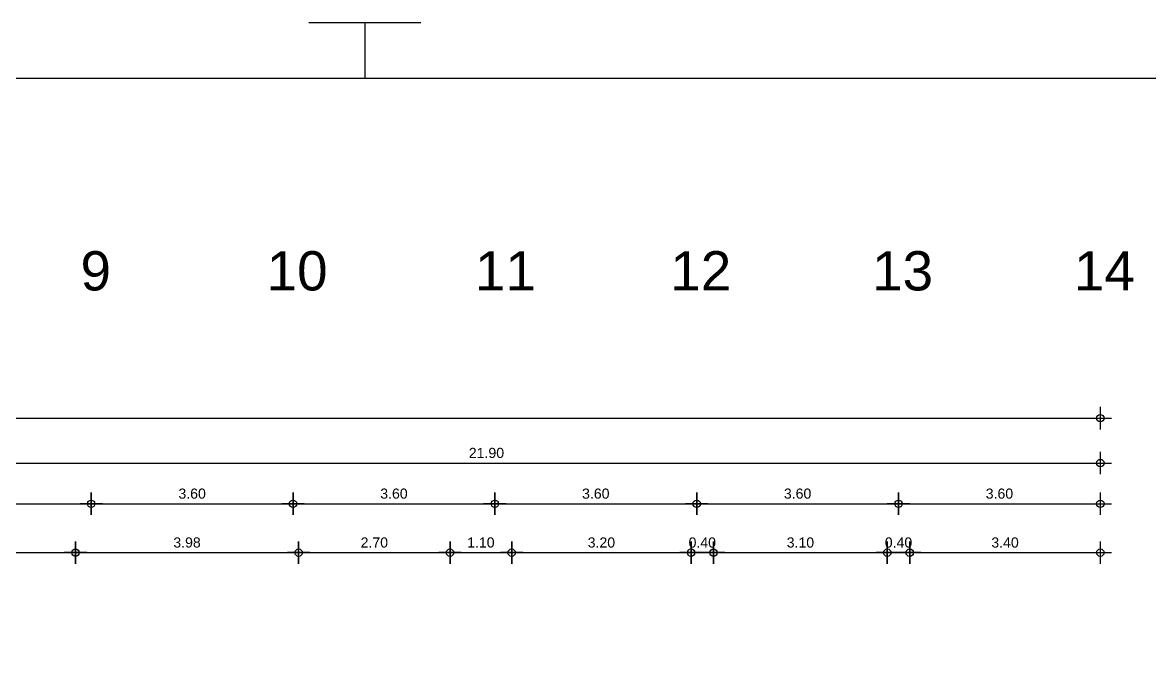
# Model space of a CAD drawing. Header units: metres. Extents: x 0 to 132, y -109 to 310.
# Drawn here: x 35.89 to 55.99, y 207.98 to 219.29 of the extents above; entities that cross this region are included whole.
import ezdxf

# ---------------------------------------------------------------- set-up
doc = ezdxf.new("R2010")
doc.units = ezdxf.units.M
doc.header["$LTSCALE"] = 0.036
doc.layers.get('Defpoints').update_dxf_attribs({"color": 252})
for name, color, linetype in [('arxitektonika', 254, 'Continuous'), ('BORDER', 252, 'Continuous'), ('DIMBLK', 252, 'Continuous'), ('LAYER-ON', 252, 'Continuous'), ('MARKS', 252, 'Continuous')]:
    doc.layers.add(name, color=color, linetype=linetype)
doc.styles.add('COMU-N', font='arial.ttf')
doc.styles.get("Standard").update_dxf_attribs({"font": 'arial.ttf'})
doc.dimstyles.new('CADWDOT', dxfattribs={"dimscale": 0.1, "dimtxt": 1.8, "dimasz": 0.08, "dimexe": 2, "dimexo": 0, "dimgap": 0.09, "dimtad": 0, "dimrnd": 0.001, "dimzin": 0, "dimdsep": 46, "dimtxsty": 'Standard', "dimblk1": 'ARTDIM', "dimblk2": 'ARTDIM', "dimsah": 1, "dimcen": 0.09, "dimdle": 0.05, "dimse1": 1, "dimse2": 1, "dimadec": 0, "dimazin": 0, "dimtfac": 1, "dimtmove": 0, "dimatfit": 3, "dimldrblk": 'ARTDIM', "dimfxl": 2, "dimtvp": 0.9999, "dimtolj": 1, "dimtzin": 0, "dimarcsym": 0})

# ---------------------------------------------------------------- blocks, each defined once
blk = doc.blocks.new('art103')
at = {"layer": 'BORDER'}
blk.add_line((20.75, 14.6), (0.25, 14.6), dxfattribs=at)
at = {"layer": 'MARKS'}
for p, q in [((10.25, 14.85), (10.75, 14.85)), ((10.5, 14.85), (10.5, 14.6))]:
    blk.add_line(p, q, dxfattribs=at)
blk = doc.blocks.new('ARTDIM')
at = {"layer": 'DIMBLK'}
for p, q in [((-24.9975, 0), (24.9975, 0)), ((0, -24.9975), (0, 24.9975))]:
    blk.add_line(p, q, dxfattribs=at)
blk.add_circle((0, 0), 8.25, dxfattribs=at)
blk = doc.blocks.new('*D556')
at = {"layer": 'arxitektonika', "color": 0, "lineweight": -2}
blk.add_line((33.726, 209.834), (36.829, 209.834), dxfattribs=at)
at = {"layer": 'Defpoints', "color": 0, "transparency": 16777216}
for p in [(33.718, 210.272), (36.837, 210.272), (36.837, 209.834)]:
    blk.add_point(p, dxfattribs=at)
at = {"layer": 'arxitektonika', "color": 0, "lineweight": -2, "xscale": 0.008, "yscale": 0.008, "zscale": 0.008, "rotation": 180}
blk.add_blockref('ARTDIM', (33.718, 209.834), dxfattribs=at)
at = {"layer": 'arxitektonika', "color": 0, "lineweight": -2, "xscale": 0.008, "yscale": 0.008, "zscale": 0.008}
blk.add_blockref('ARTDIM', (36.837, 209.834), dxfattribs=at)
at = {"layer": 'arxitektonika', "color": 0, "insert": (35.277, 210.014), "char_height": 0.18, "attachment_point": 5}
blk.add_mtext('\\A1;3.12', dxfattribs=at)
blk = doc.blocks.new('*D557')
at = {"layer": 'arxitektonika', "color": 0, "lineweight": -2}
blk.add_line((36.845, 209.834), (40.81, 209.834), dxfattribs=at)
at = {"layer": 'Defpoints', "color": 0, "transparency": 16777216}
for p in [(36.837, 210.272), (40.818, 210.272), (40.818, 209.834)]:
    blk.add_point(p, dxfattribs=at)
at = {"layer": 'arxitektonika', "color": 0, "lineweight": -2, "xscale": 0.008, "yscale": 0.008, "zscale": 0.008, "rotation": 180}
blk.add_blockref('ARTDIM', (36.837, 209.834), dxfattribs=at)
at = {"layer": 'arxitektonika', "color": 0, "lineweight": -2, "xscale": 0.008, "yscale": 0.008, "zscale": 0.008}
blk.add_blockref('ARTDIM', (40.818, 209.834), dxfattribs=at)
at = {"layer": 'arxitektonika', "color": 0, "insert": (38.827, 210.014), "char_height": 0.18, "attachment_point": 5}
blk.add_mtext('\\A1;3.98', dxfattribs=at)
blk = doc.blocks.new('*D558')
at = {"layer": 'arxitektonika', "color": 0, "lineweight": -2}
blk.add_line((40.826, 209.834), (43.51, 209.834), dxfattribs=at)
at = {"layer": 'Defpoints', "color": 0, "transparency": 16777216}
for p in [(40.818, 210.272), (43.518, 210.307), (43.518, 209.834)]:
    blk.add_point(p, dxfattribs=at)
at = {"layer": 'arxitektonika', "color": 0, "lineweight": -2, "xscale": 0.008, "yscale": 0.008, "zscale": 0.008, "rotation": 180}
blk.add_blockref('ARTDIM', (40.818, 209.834), dxfattribs=at)
at = {"layer": 'arxitektonika', "color": 0, "lineweight": -2, "xscale": 0.008, "yscale": 0.008, "zscale": 0.008}
blk.add_blockref('ARTDIM', (43.518, 209.834), dxfattribs=at)
at = {"layer": 'arxitektonika', "color": 0, "insert": (42.168, 210.014), "char_height": 0.18, "attachment_point": 5}
blk.add_mtext('\\A1;2.70', dxfattribs=at)
blk = doc.blocks.new('*D559')
at = {"layer": 'arxitektonika', "color": 0, "lineweight": -2}
blk.add_line((43.526, 209.834), (44.61, 209.834), dxfattribs=at)
at = {"layer": 'Defpoints', "color": 0, "transparency": 16777216}
for p in [(43.518, 210.307), (44.618, 210.307), (44.618, 209.834)]:
    blk.add_point(p, dxfattribs=at)
at = {"layer": 'arxitektonika', "color": 0, "lineweight": -2, "xscale": 0.008, "yscale": 0.008, "zscale": 0.008, "rotation": 180}
blk.add_blockref('ARTDIM', (43.518, 209.834), dxfattribs=at)
at = {"layer": 'arxitektonika', "color": 0, "lineweight": -2, "xscale": 0.008, "yscale": 0.008, "zscale": 0.008}
blk.add_blockref('ARTDIM', (44.618, 209.834), dxfattribs=at)
at = {"layer": 'arxitektonika', "color": 0, "insert": (44.068, 210.014), "char_height": 0.18, "attachment_point": 5}
blk.add_mtext('\\A1;1.10', dxfattribs=at)
blk = doc.blocks.new('*D560')
at = {"layer": 'arxitektonika', "color": 0, "lineweight": -2}
blk.add_line((44.626, 209.834), (47.81, 209.834), dxfattribs=at)
at = {"layer": 'Defpoints', "color": 0, "transparency": 16777216}
for p in [(44.618, 210.307), (47.818, 210.272), (47.818, 209.834)]:
    blk.add_point(p, dxfattribs=at)
at = {"layer": 'arxitektonika', "color": 0, "lineweight": -2, "xscale": 0.008, "yscale": 0.008, "zscale": 0.008, "rotation": 180}
blk.add_blockref('ARTDIM', (44.618, 209.834), dxfattribs=at)
at = {"layer": 'arxitektonika', "color": 0, "lineweight": -2, "xscale": 0.008, "yscale": 0.008, "zscale": 0.008}
blk.add_blockref('ARTDIM', (47.818, 209.834), dxfattribs=at)
at = {"layer": 'arxitektonika', "color": 0, "insert": (46.218, 210.014), "char_height": 0.18, "attachment_point": 5}
blk.add_mtext('\\A1;3.20', dxfattribs=at)
blk = doc.blocks.new('*D561')
at = {"layer": 'arxitektonika', "color": 0, "lineweight": -2}
blk.add_line((47.826, 209.834), (48.21, 209.834), dxfattribs=at)
at = {"layer": 'Defpoints', "color": 0, "transparency": 16777216}
for p in [(47.818, 210.272), (48.218, 210.272), (48.218, 209.834)]:
    blk.add_point(p, dxfattribs=at)
at = {"layer": 'arxitektonika', "color": 0, "lineweight": -2, "xscale": 0.008, "yscale": 0.008, "zscale": 0.008, "rotation": 180}
blk.add_blockref('ARTDIM', (47.818, 209.834), dxfattribs=at)
at = {"layer": 'arxitektonika', "color": 0, "lineweight": -2, "xscale": 0.008, "yscale": 0.008, "zscale": 0.008}
blk.add_blockref('ARTDIM', (48.218, 209.834), dxfattribs=at)
at = {"layer": 'arxitektonika', "color": 0, "insert": (48.018, 210.014), "char_height": 0.18, "attachment_point": 5}
blk.add_mtext('\\A1;0.40', dxfattribs=at)
blk = doc.blocks.new('*D562')
at = {"layer": 'arxitektonika', "color": 0, "lineweight": -2}
blk.add_line((48.226, 209.834), (51.31, 209.834), dxfattribs=at)
at = {"layer": 'Defpoints', "color": 0, "transparency": 16777216}
for p in [(48.218, 210.272), (51.318, 210.272), (51.318, 209.834)]:
    blk.add_point(p, dxfattribs=at)
at = {"layer": 'arxitektonika', "color": 0, "lineweight": -2, "xscale": 0.008, "yscale": 0.008, "zscale": 0.008, "rotation": 180}
blk.add_blockref('ARTDIM', (48.218, 209.834), dxfattribs=at)
at = {"layer": 'arxitektonika', "color": 0, "lineweight": -2, "xscale": 0.008, "yscale": 0.008, "zscale": 0.008}
blk.add_blockref('ARTDIM', (51.318, 209.834), dxfattribs=at)
at = {"layer": 'arxitektonika', "color": 0, "insert": (49.768, 210.014), "char_height": 0.18, "attachment_point": 5}
blk.add_mtext('\\A1;3.10', dxfattribs=at)
blk = doc.blocks.new('*D563')
at = {"layer": 'arxitektonika', "color": 0, "lineweight": -2}
blk.add_line((51.326, 209.834), (51.71, 209.834), dxfattribs=at)
at = {"layer": 'Defpoints', "color": 0, "transparency": 16777216}
for p in [(51.318, 210.272), (51.718, 210.272), (51.718, 209.834)]:
    blk.add_point(p, dxfattribs=at)
at = {"layer": 'arxitektonika', "color": 0, "lineweight": -2, "xscale": 0.008, "yscale": 0.008, "zscale": 0.008, "rotation": 180}
blk.add_blockref('ARTDIM', (51.318, 209.834), dxfattribs=at)
at = {"layer": 'arxitektonika', "color": 0, "lineweight": -2, "xscale": 0.008, "yscale": 0.008, "zscale": 0.008}
blk.add_blockref('ARTDIM', (51.718, 209.834), dxfattribs=at)
at = {"layer": 'arxitektonika', "color": 0, "insert": (51.518, 210.014), "char_height": 0.18, "attachment_point": 5}
blk.add_mtext('\\A1;0.40', dxfattribs=at)
blk = doc.blocks.new('*D564')
at = {"layer": 'arxitektonika', "color": 0, "lineweight": -2}
blk.add_line((51.726, 209.834), (55.11, 209.834), dxfattribs=at)
at = {"layer": 'Defpoints', "color": 0, "transparency": 16777216}
for p in [(51.718, 210.272), (55.118, 210.272), (55.118, 209.834)]:
    blk.add_point(p, dxfattribs=at)
at = {"layer": 'arxitektonika', "color": 0, "lineweight": -2, "xscale": 0.008, "yscale": 0.008, "zscale": 0.008, "rotation": 180}
blk.add_blockref('ARTDIM', (51.718, 209.834), dxfattribs=at)
at = {"layer": 'arxitektonika', "color": 0, "lineweight": -2, "xscale": 0.008, "yscale": 0.008, "zscale": 0.008}
blk.add_blockref('ARTDIM', (55.118, 209.834), dxfattribs=at)
at = {"layer": 'arxitektonika', "color": 0, "insert": (53.418, 210.014), "char_height": 0.18, "attachment_point": 5}
blk.add_mtext('\\A1;3.40', dxfattribs=at)
blk = doc.blocks.new('*D566')
at = {"layer": 'arxitektonika', "color": 0, "lineweight": -2}
blk.add_line((33.226, 211.432), (55.11, 211.432), dxfattribs=at)
at = {"layer": 'Defpoints', "color": 0, "transparency": 16777216}
for p in [(33.218, 211.432), (55.118, 211.432), (55.118, 207.989)]:
    blk.add_point(p, dxfattribs=at)
at = {"layer": 'arxitektonika', "color": 0, "lineweight": -2, "xscale": 0.008, "yscale": 0.008, "zscale": 0.008, "rotation": 180}
blk.add_blockref('ARTDIM', (33.218, 211.432), dxfattribs=at)
at = {"layer": 'arxitektonika', "color": 0, "lineweight": -2, "xscale": 0.008, "yscale": 0.008, "zscale": 0.008}
blk.add_blockref('ARTDIM', (55.118, 211.432), dxfattribs=at)
at = {"layer": 'arxitektonika', "color": 0, "insert": (44.168, 211.612), "char_height": 0.18, "attachment_point": 5}
blk.add_mtext('\\A1;21.90', dxfattribs=at)
blk = doc.blocks.new('*D567')
at = {"layer": 'arxitektonika', "color": 0, "lineweight": -2}
blk.add_line((11.426, 212.233), (55.11, 212.233), dxfattribs=at)
at = {"layer": 'Defpoints', "color": 0, "transparency": 16777216}
for p in [(55.118, 212.233), (11.418, 207.982), (55.118, 207.982)]:
    blk.add_point(p, dxfattribs=at)
at = {"layer": 'arxitektonika', "color": 0, "lineweight": -2, "xscale": 0.008, "yscale": 0.008, "zscale": 0.008, "rotation": 180}
blk.add_blockref('ARTDIM', (11.418, 212.233), dxfattribs=at)
at = {"layer": 'arxitektonika', "color": 0, "lineweight": -2, "xscale": 0.008, "yscale": 0.008, "zscale": 0.008}
blk.add_blockref('ARTDIM', (55.118, 212.233), dxfattribs=at)
at = {"layer": 'arxitektonika', "color": 0, "insert": (33.268, 212.413), "char_height": 0.18, "attachment_point": 5}
blk.add_mtext('\\A1;43.70', dxfattribs=at)
blk = doc.blocks.new('*D641')
at = {"layer": 'arxitektonika', "color": 0, "lineweight": -2}
blk.add_line((33.526, 210.706), (37.11, 210.706), dxfattribs=at)
at = {"layer": 'Defpoints', "color": 0, "transparency": 16777216}
for p in [(33.518, 214.278), (37.118, 214.278), (37.118, 210.706)]:
    blk.add_point(p, dxfattribs=at)
at = {"layer": 'arxitektonika', "color": 0, "lineweight": -2, "xscale": 0.008, "yscale": 0.008, "zscale": 0.008, "rotation": 180}
blk.add_blockref('ARTDIM', (33.518, 210.706), dxfattribs=at)
at = {"layer": 'arxitektonika', "color": 0, "lineweight": -2, "xscale": 0.008, "yscale": 0.008, "zscale": 0.008}
blk.add_blockref('ARTDIM', (37.118, 210.706), dxfattribs=at)
at = {"layer": 'arxitektonika', "color": 0, "insert": (35.318, 210.886), "char_height": 0.18, "attachment_point": 5}
blk.add_mtext('\\A1;3.60', dxfattribs=at)
blk = doc.blocks.new('*D642')
at = {"layer": 'arxitektonika', "color": 0, "lineweight": -2}
blk.add_line((37.126, 210.706), (40.71, 210.706), dxfattribs=at)
at = {"layer": 'Defpoints', "color": 0, "transparency": 16777216}
for p in [(37.118, 214.278), (40.718, 214.278), (40.718, 210.706)]:
    blk.add_point(p, dxfattribs=at)
at = {"layer": 'arxitektonika', "color": 0, "lineweight": -2, "xscale": 0.008, "yscale": 0.008, "zscale": 0.008, "rotation": 180}
blk.add_blockref('ARTDIM', (37.118, 210.706), dxfattribs=at)
at = {"layer": 'arxitektonika', "color": 0, "lineweight": -2, "xscale": 0.008, "yscale": 0.008, "zscale": 0.008}
blk.add_blockref('ARTDIM', (40.718, 210.706), dxfattribs=at)
at = {"layer": 'arxitektonika', "color": 0, "insert": (38.918, 210.886), "char_height": 0.18, "attachment_point": 5}
blk.add_mtext('\\A1;3.60', dxfattribs=at)
blk = doc.blocks.new('*D643')
at = {"layer": 'arxitektonika', "color": 0, "lineweight": -2}
blk.add_line((40.726, 210.706), (44.31, 210.706), dxfattribs=at)
at = {"layer": 'Defpoints', "color": 0, "transparency": 16777216}
for p in [(40.718, 214.278), (44.318, 214.278), (44.318, 210.706)]:
    blk.add_point(p, dxfattribs=at)
at = {"layer": 'arxitektonika', "color": 0, "lineweight": -2, "xscale": 0.008, "yscale": 0.008, "zscale": 0.008, "rotation": 180}
blk.add_blockref('ARTDIM', (40.718, 210.706), dxfattribs=at)
at = {"layer": 'arxitektonika', "color": 0, "lineweight": -2, "xscale": 0.008, "yscale": 0.008, "zscale": 0.008}
blk.add_blockref('ARTDIM', (44.318, 210.706), dxfattribs=at)
at = {"layer": 'arxitektonika', "color": 0, "insert": (42.518, 210.886), "char_height": 0.18, "attachment_point": 5}
blk.add_mtext('\\A1;3.60', dxfattribs=at)
blk = doc.blocks.new('*D644')
at = {"layer": 'arxitektonika', "color": 0, "lineweight": -2}
blk.add_line((44.326, 210.706), (47.91, 210.706), dxfattribs=at)
at = {"layer": 'Defpoints', "color": 0, "transparency": 16777216}
for p in [(44.318, 214.278), (47.918, 214.278), (47.918, 210.706)]:
    blk.add_point(p, dxfattribs=at)
at = {"layer": 'arxitektonika', "color": 0, "lineweight": -2, "xscale": 0.008, "yscale": 0.008, "zscale": 0.008, "rotation": 180}
blk.add_blockref('ARTDIM', (44.318, 210.706), dxfattribs=at)
at = {"layer": 'arxitektonika', "color": 0, "lineweight": -2, "xscale": 0.008, "yscale": 0.008, "zscale": 0.008}
blk.add_blockref('ARTDIM', (47.918, 210.706), dxfattribs=at)
at = {"layer": 'arxitektonika', "color": 0, "insert": (46.118, 210.886), "char_height": 0.18, "attachment_point": 5}
blk.add_mtext('\\A1;3.60', dxfattribs=at)
blk = doc.blocks.new('*D645')
at = {"layer": 'arxitektonika', "color": 0, "lineweight": -2}
blk.add_line((47.926, 210.706), (51.51, 210.706), dxfattribs=at)
at = {"layer": 'Defpoints', "color": 0, "transparency": 16777216}
for p in [(47.918, 214.278), (51.518, 214.278), (51.518, 210.706)]:
    blk.add_point(p, dxfattribs=at)
at = {"layer": 'arxitektonika', "color": 0, "lineweight": -2, "xscale": 0.008, "yscale": 0.008, "zscale": 0.008, "rotation": 180}
blk.add_blockref('ARTDIM', (47.918, 210.706), dxfattribs=at)
at = {"layer": 'arxitektonika', "color": 0, "lineweight": -2, "xscale": 0.008, "yscale": 0.008, "zscale": 0.008}
blk.add_blockref('ARTDIM', (51.518, 210.706), dxfattribs=at)
at = {"layer": 'arxitektonika', "color": 0, "insert": (49.718, 210.886), "char_height": 0.18, "attachment_point": 5}
blk.add_mtext('\\A1;3.60', dxfattribs=at)
blk = doc.blocks.new('*D646')
at = {"layer": 'arxitektonika', "color": 0, "lineweight": -2}
blk.add_line((51.526, 210.706), (55.11, 210.706), dxfattribs=at)
at = {"layer": 'Defpoints', "color": 0, "transparency": 16777216}
for p in [(51.518, 214.278), (55.118, 214.278), (55.118, 210.706)]:
    blk.add_point(p, dxfattribs=at)
at = {"layer": 'arxitektonika', "color": 0, "lineweight": -2, "xscale": 0.008, "yscale": 0.008, "zscale": 0.008, "rotation": 180}
blk.add_blockref('ARTDIM', (51.518, 210.706), dxfattribs=at)
at = {"layer": 'arxitektonika', "color": 0, "lineweight": -2, "xscale": 0.008, "yscale": 0.008, "zscale": 0.008}
blk.add_blockref('ARTDIM', (55.118, 210.706), dxfattribs=at)
at = {"layer": 'arxitektonika', "color": 0, "insert": (53.318, 210.886), "char_height": 0.18, "attachment_point": 5}
blk.add_mtext('\\A1;3.60', dxfattribs=at)

msp = doc.modelspace()

# ---------------------------------------------------------------- block references
at = {"layer": 'LAYER-ON', "xscale": 4, "yscale": 4, "zscale": 4}
msp.add_blockref('art103', (0, 159.889), dxfattribs=at)

# ---------------------------------------------------------------- texts
at = {"layer": 'arxitektonika', "style": 'COMU-N'}
for s, p in [('9', (36.927, 214.511)), ('10', (40.247, 214.511)), ('11', (43.963, 214.511)), ('12', (47.447, 214.511)), ('13', (51.047, 214.511)), ('14', (54.647, 214.511))]:
    msp.add_text(s, height=0.7, dxfattribs=at).set_placement(p)

# ---------------------------------------------------------------- dimensions: what is measured, and where the dimension line sits
at = {"layer": 'arxitektonika'}
for base, p1, p2, picture, middle in [((37.118, 210.706), (33.518, 214.278), (37.118, 214.278), '*D641', (35.318, 210.886)), ((40.718, 210.706), (37.118, 214.278), (40.718, 214.278), '*D642', (38.918, 210.886)), ((44.318, 210.706), (40.718, 214.278), (44.318, 214.278), '*D643', (42.518, 210.886)), ((47.918, 210.706), (44.318, 214.278), (47.918, 214.278), '*D644', (46.118, 210.886)), ((51.518, 210.706), (47.918, 214.278), (51.518, 214.278), '*D645', (49.718, 210.886)), ((55.118, 210.706), (51.518, 214.278), (55.118, 214.278), '*D646', (53.318, 210.886)), ((55.118, 212.233), (11.418, 207.982), (55.118, 207.982), '*D567', (33.268, 212.413)), ((55.118, 211.432), (33.218, 211.432), (55.118, 207.989), '*D566', (44.168, 211.612)), ((36.837, 209.834), (33.718, 210.272), (36.837, 210.272), '*D556', (35.277, 210.014)), ((40.818, 209.834), (36.837, 210.272), (40.818, 210.272), '*D557', (38.827, 210.014)), ((43.518, 209.834), (40.818, 210.272), (43.518, 210.307), '*D558', (42.168, 210.014)), ((44.618, 209.834), (43.518, 210.307), (44.618, 210.307), '*D559', (44.068, 210.014)), ((47.818, 209.834), (44.618, 210.307), (47.818, 210.272), '*D560', (46.218, 210.014)), ((51.318, 209.834), (48.218, 210.272), (51.318, 210.272), '*D562', (49.768, 210.014)), ((55.118, 209.834), (51.718, 210.272), (55.118, 210.272), '*D564', (53.418, 210.014))]:
    dim = msp.add_linear_dim(base=base, p1=p1, p2=p2, dimstyle='CADWDOT', dxfattribs=at)
    dim.commit()
    dim.dimension.update_dxf_attribs({"geometry": picture, "text_midpoint": middle})
for base, p1, p2, picture, middle in [((48.218, 209.834), (47.818, 210.272), (48.218, 210.272), '*D561', (48.018, 209.834)), ((51.718, 209.834), (51.318, 210.272), (51.718, 210.272), '*D563', (51.518, 209.834))]:
    dim = msp.add_linear_dim(base=base, p1=p1, p2=p2, dimstyle='CADWDOT', dxfattribs=at)
    dim.commit()
    dim.dimension.update_dxf_attribs({"geometry": picture, "text_midpoint": middle, "dimtype": 160})

doc.saveas('drawing.dxf')
